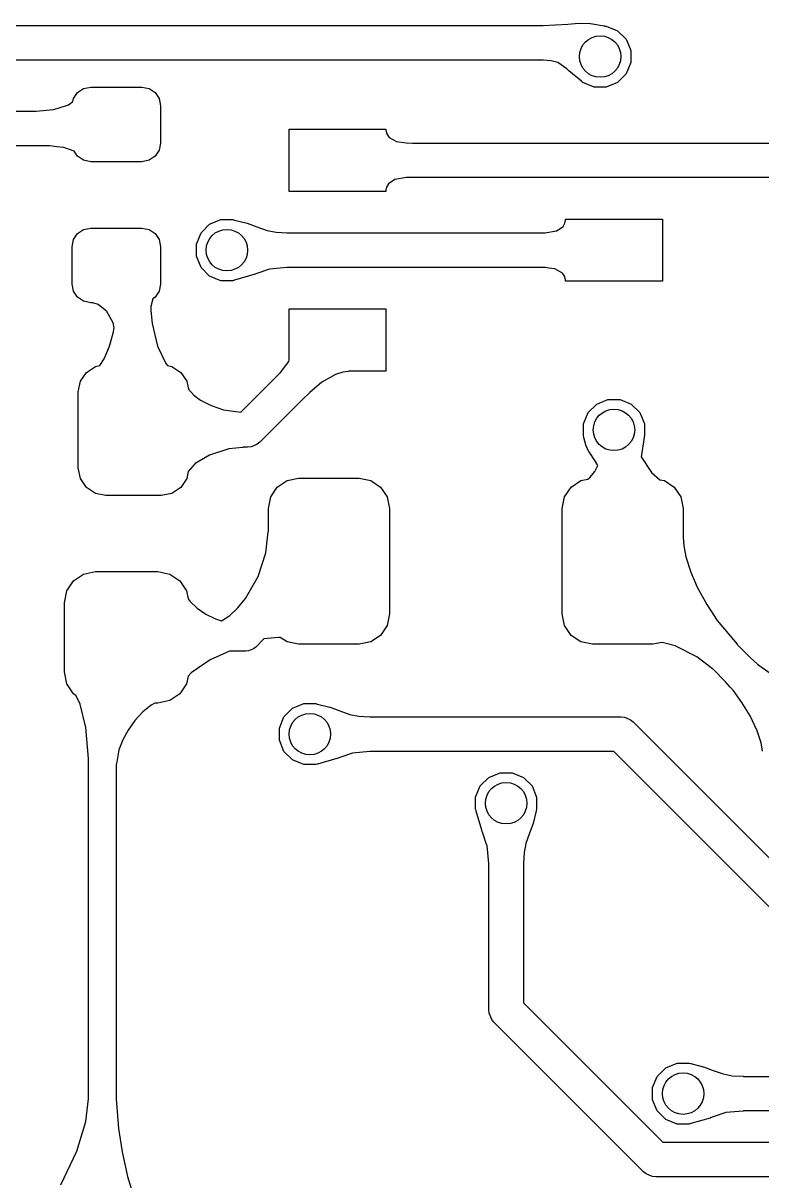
# Model space of a CAD drawing. Extents: x 89 to 178, y -115 to -57.
# Drawn here: x 102.13 to 107.47, y -75.33 to -66.96 of the extents above; entities that cross this region are included whole.
import ezdxf

# ---------------------------------------------------------------- set-up
doc = ezdxf.new("R2010")
doc.units = 0
doc.layers.add('BLACK', color=7, linetype='CONTINUOUS')

msp = doc.modelspace()

# ---------------------------------------------------------------- linework, layer by layer
at = {"layer": 'BLACK', "linetype": 'CONTINUOUS'}
for p, q in [((102.054379, -66.975), (105.887236, -66.975)), ((105.887236, -66.975), (105.888611, -66.974385)), ((105.888611, -66.974385), (106.065753, -66.96453)), ((106.065753, -66.96453), (106.146697, -66.958221)), ((106.146697, -66.958221), (106.148037, -66.958196)), ((106.148037, -66.958196), (106.228809, -66.96133)), ((106.228809, -66.96133), (106.230154, -66.961462)), ((106.230154, -66.961462), (106.330024, -66.977144)), ((106.330024, -66.977144), (106.33191, -66.977441)), ((106.33191, -66.977441), (106.334991, -66.979323)), ((106.334991, -66.979323), (106.343895, -66.979323)), ((106.343895, -66.979323), (106.425003, -67.012919)), ((106.425003, -67.012919), (106.487081, -67.074997)), ((106.487081, -67.074997), (106.520677, -67.156105)), ((105.88687, -67.225), (101.9, -67.225)), ((105.888425, -67.225779), (105.88687, -67.225)), ((105.945004, -67.229838), (105.888425, -67.225779)), ((105.945006, -67.229838), (105.945004, -67.229838)), ((105.94501, -67.229839), (105.945006, -67.229838)), ((105.993401, -67.243714), (105.94501, -67.229839)), ((106.520677, -67.156105), (106.520677, -67.243895)), ((105.993403, -67.243715), (105.993401, -67.243714)), ((106.05822, -67.289359), (105.993402, -67.243715)), ((105.993402, -67.243715), (105.993403, -67.243715)), ((106.05822, -67.28936), (106.05822, -67.289359)), ((106.072913, -67.303224), (106.05822, -67.28936)), ((106.073518, -67.303756), (106.072913, -67.303224)), ((106.165054, -67.378917), (106.073518, -67.303756)), ((106.520677, -67.243895), (106.487081, -67.325003)), ((106.165943, -67.379579), (106.165054, -67.378917)), ((106.167889, -67.379973), (106.165943, -67.379579)), ((106.174997, -67.387081), (106.167889, -67.379973)), ((106.256105, -67.420677), (106.174997, -67.387081)), ((106.425003, -67.387081), (106.343895, -67.420677)), ((106.487081, -67.325003), (106.425003, -67.387081)), ((102.490276, -67.503338), (102.519541, -67.459541)), ((102.519541, -67.459541), (102.563338, -67.430276)), ((102.563338, -67.430276), (102.615, -67.42)), ((102.615, -67.42), (102.985, -67.42)), ((102.985, -67.42), (103.036662, -67.430276)), ((103.036662, -67.430276), (103.080459, -67.459541)), ((103.080459, -67.459541), (103.109724, -67.503338)), ((106.343895, -67.420677), (106.256105, -67.420677)), ((102.379132, -67.57227), (102.45322, -67.548968)), ((102.45322, -67.548968), (102.48584, -67.525635)), ((102.48584, -67.525635), (102.490276, -67.503338)), ((103.109724, -67.503338), (103.12, -67.555)), ((103.12, -67.555), (103.12, -67.825)), ((101.780917, -67.595), (102.218597, -67.595)), ((102.218597, -67.595), (102.220648, -67.59404)), ((102.220648, -67.59404), (102.345737, -67.582774)), ((102.345737, -67.582774), (102.345739, -67.582773)), ((102.345739, -67.582773), (102.345741, -67.582773)), ((102.345741, -67.582773), (102.379132, -67.57227)), ((104.05, -68.175), (104.05, -67.725)), ((104.05, -67.725), (104.75, -67.725)), ((104.75, -67.725), (104.75, -67.737019)), ((104.75, -67.737019), (104.751404, -67.737997)), ((104.751404, -67.737997), (104.753073, -67.74226)), ((104.753073, -67.74226), (104.756051, -67.758987)), ((104.756051, -67.758987), (104.756051, -67.758988)), ((104.756051, -67.758988), (104.772601, -67.784349)), ((104.772601, -67.784349), (104.772602, -67.784349)), ((104.772602, -67.784349), (104.772603, -67.784351)), ((104.772603, -67.784351), (104.827597, -67.81419)), ((104.827597, -67.81419), (104.89576, -67.824478)), ((102.239613, -67.845), (101.780635, -67.845)), ((102.319976, -67.84595), (102.239613, -67.845)), ((102.319985, -67.84595), (102.319976, -67.84595)), ((102.319987, -67.845951), (102.319985, -67.84595)), ((102.370206, -67.85146), (102.319987, -67.845951)), ((102.420427, -67.856969), (102.370206, -67.85146)), ((102.4945, -67.882984), (102.420427, -67.856969)), ((102.519541, -67.920459), (102.4945, -67.882984)), ((103.109724, -67.876662), (103.080459, -67.920459)), ((103.12, -67.825), (103.109724, -67.876662)), ((104.89576, -67.824478), (104.942143, -67.825)), ((104.942143, -67.825), (108.798224, -67.825)), ((102.563338, -67.949724), (102.519541, -67.920459)), ((102.615, -67.96), (102.563338, -67.949724)), ((102.985, -67.96), (102.615, -67.96)), ((103.036662, -67.949724), (102.985, -67.96)), ((103.080459, -67.920459), (103.036662, -67.949724)), ((104.754727, -68.144602), (104.752759, -68.157258)), ((104.754729, -68.144596), (104.754727, -68.144602)), ((104.767813, -68.121001), (104.754729, -68.144596)), ((104.767814, -68.120999), (104.767813, -68.121001)), ((104.815541, -68.089673), (104.767814, -68.120999)), ((104.899386, -68.075331), (104.815541, -68.089673)), ((104.937446, -68.075), (104.899386, -68.075331)), ((108.85, -68.075), (104.937446, -68.075)), ((104.75, -68.175), (104.05, -68.175)), ((104.752759, -68.157258), (104.75, -68.161788)), ((104.75, -68.161788), (104.75, -68.175)), ((103.474997, -68.412919), (103.556105, -68.379323)), ((103.556105, -68.379323), (103.643895, -68.379323)), ((103.643895, -68.379323), (103.652325, -68.382815)), ((103.652325, -68.382815), (103.655238, -68.382249)), ((103.655238, -68.382249), (103.655791, -68.382375)), ((103.655791, -68.382375), (103.745672, -68.40544)), ((106.045273, -68.405399), (106.047241, -68.392739)), ((106.047241, -68.392739), (106.05, -68.388208)), ((106.05, -68.388208), (106.05, -68.375)), ((106.05, -68.375), (106.75, -68.375)), ((106.75, -68.375), (106.75, -68.825)), ((102.490276, -68.523338), (102.519541, -68.479541)), ((102.519541, -68.479541), (102.563338, -68.450276)), ((102.563338, -68.450276), (102.615, -68.44)), ((102.615, -68.44), (102.985, -68.44)), ((102.985, -68.44), (103.036662, -68.450276)), ((103.036662, -68.450276), (103.080459, -68.479541)), ((103.080459, -68.479541), (103.109724, -68.523338)), ((103.379323, -68.556105), (103.412919, -68.474997)), ((103.412919, -68.474997), (103.474997, -68.412919)), ((103.745672, -68.40544), (103.746805, -68.405795)), ((103.746805, -68.405795), (103.817303, -68.431993)), ((103.817303, -68.431993), (103.890248, -68.457943)), ((103.890248, -68.457943), (103.890252, -68.457943)), ((103.890252, -68.457943), (103.890253, -68.457944)), ((103.890253, -68.457944), (103.955291, -68.470367)), ((103.955291, -68.470367), (103.955293, -68.470367)), ((103.955293, -68.470367), (103.955298, -68.470368)), ((103.955298, -68.470368), (104.034576, -68.474431)), ((104.034576, -68.474431), (104.035772, -68.475)), ((104.035772, -68.475), (105.862506, -68.475)), ((105.862506, -68.475), (105.90061, -68.474669)), ((105.90061, -68.474669), (105.984457, -68.460327)), ((105.984457, -68.460327), (106.008321, -68.444663)), ((106.008321, -68.444663), (106.032185, -68.429)), ((106.032185, -68.429), (106.032185, -68.428999)), ((106.032185, -68.428999), (106.032186, -68.428999)), ((106.032186, -68.428999), (106.045273, -68.405399)), ((102.48, -68.575), (102.490276, -68.523338)), ((103.109724, -68.523338), (103.12, -68.575)), ((103.379323, -68.643895), (103.379323, -68.556105)), ((102.48, -68.845), (102.48, -68.575)), ((103.12, -68.575), (103.12, -68.845)), ((103.412919, -68.725003), (103.379323, -68.643895)), ((103.474997, -68.787081), (103.412919, -68.725003)), ((103.908366, -68.737534), (103.817336, -68.767993)), ((104.035041, -68.72597), (103.908366, -68.737534)), ((104.03711, -68.725), (104.035041, -68.72597)), ((105.857939, -68.725), (104.03711, -68.725)), ((105.904232, -68.725521), (105.857939, -68.725)), ((105.904238, -68.725521), (105.904232, -68.725521)), ((105.90424, -68.725522), (105.904238, -68.725521)), ((105.927656, -68.729056), (105.90424, -68.725522)), ((105.972399, -68.735809), (105.927656, -68.729056)), ((105.972403, -68.73581), (105.972399, -68.735809)), ((106.027397, -68.765649), (105.972403, -68.73581)), ((103.556105, -68.820677), (103.474997, -68.787081)), ((103.643895, -68.820677), (103.556105, -68.820677)), ((103.653222, -68.816813), (103.643895, -68.820677)), ((103.656093, -68.81713), (103.653222, -68.816813)), ((103.79573, -68.776532), (103.656093, -68.81713)), ((103.796789, -68.776168), (103.79573, -68.776532)), ((103.817293, -68.768009), (103.796789, -68.776168)), ((103.817336, -68.767993), (103.817293, -68.768009)), ((106.043949, -68.791013), (106.027397, -68.765649)), ((106.046927, -68.807741), (106.043949, -68.791013)), ((106.048595, -68.812002), (106.046927, -68.807741)), ((106.05, -68.812979), (106.048595, -68.812002)), ((106.05, -68.825), (106.05, -68.812979)), ((102.490276, -68.896662), (102.48, -68.845)), ((102.519541, -68.940459), (102.490276, -68.896662)), ((103.109724, -68.896662), (103.080459, -68.940459)), ((103.12, -68.845), (103.109724, -68.896662)), ((106.75, -68.825), (106.05, -68.825)), ((102.563338, -68.969724), (102.519541, -68.940459)), ((102.615, -68.98), (102.563338, -68.969724)), ((102.630949, -68.98), (102.615, -68.98)), ((102.668266, -68.993438), (102.630949, -68.98)), ((103.063874, -68.95154), (103.050157, -69.006706)), ((103.080459, -68.940459), (103.063874, -68.95154)), ((102.668268, -68.993439), (102.668266, -68.993438)), ((102.719295, -69.034584), (102.668268, -68.993439)), ((102.73155, -69.044466), (102.719295, -69.034584)), ((102.777084, -69.126158), (102.73155, -69.044466)), ((103.050156, -69.006717), (103.05, -69.00983)), ((103.05, -69.00983), (103.05, -69.033858)), ((103.05, -69.033858), (103.050875, -69.03575)), ((103.050157, -69.006706), (103.050156, -69.006717)), ((103.050875, -69.03575), (103.058482, -69.129175)), ((104.05, -69.394597), (104.05, -69.025)), ((104.05, -69.025), (104.75, -69.025)), ((104.75, -69.025), (104.75, -69.475)), ((102.784774, -69.162287), (102.777084, -69.126158)), ((103.058482, -69.129175), (103.058482, -69.129177)), ((103.058482, -69.129177), (103.098646, -69.293764)), ((102.750872, -69.295135), (102.778207, -69.199996)), ((102.778207, -69.199996), (102.784774, -69.162287)), ((102.71104, -69.386735), (102.750872, -69.295135)), ((103.098646, -69.293764), (103.098648, -69.293771)), ((103.098648, -69.293771), (103.158516, -69.420304)), ((102.681355, -69.433681), (102.71104, -69.386735)), ((103.987914, -69.484881), (104.046847, -69.405197)), ((104.046847, -69.405197), (104.046848, -69.405193)), ((104.046848, -69.405193), (104.046849, -69.405192)), ((104.046849, -69.405192), (104.05, -69.394597)), ((102.540224, -69.548463), (102.583579, -69.483579)), ((102.583579, -69.483579), (102.648463, -69.440224)), ((102.648463, -69.440224), (102.681355, -69.433681)), ((103.158516, -69.420304), (103.170211, -69.433993)), ((103.170211, -69.433993), (103.201537, -69.440224)), ((103.201537, -69.440224), (103.266421, -69.483579)), ((103.266421, -69.483579), (103.309776, -69.548463)), ((103.959058, -69.514165), (103.987914, -69.484881)), ((104.439131, -69.481137), (104.386429, -69.498038)), ((104.439137, -69.481135), (104.439131, -69.481137)), ((104.43914, -69.481134), (104.439137, -69.481135)), ((104.439147, -69.481133), (104.43914, -69.481134)), ((104.477824, -69.476744), (104.439147, -69.481133)), ((104.480941, -69.475945), (104.477824, -69.476744)), ((104.481893, -69.475), (104.480941, -69.475945)), ((104.75, -69.475), (104.481893, -69.475)), ((102.525, -69.625), (102.540224, -69.548463)), ((103.309776, -69.548463), (103.321054, -69.605166)), ((103.701575, -69.771648), (103.959058, -69.514165)), ((104.287051, -69.555186), (104.199107, -69.628462)), ((104.386417, -69.498044), (104.287051, -69.555186)), ((104.386429, -69.498038), (104.386417, -69.498044)), ((102.525, -70.175), (102.525, -69.625)), ((103.321054, -69.605166), (103.360029, -69.647845)), ((103.360029, -69.647845), (103.360032, -69.647848)), ((103.360032, -69.647848), (103.408918, -69.683702)), ((104.199107, -69.628462), (104.1448, -69.681975)), ((103.408918, -69.683702), (103.412973, -69.686676)), ((103.412973, -69.686676), (103.466285, -69.713241)), ((103.466285, -69.713241), (103.492583, -69.726347)), ((103.492583, -69.726347), (103.492585, -69.726347)), ((103.492585, -69.726347), (103.492586, -69.726348)), ((103.492586, -69.726348), (103.575953, -69.753675)), ((104.1448, -69.681975), (103.838388, -69.988388)), ((106.212919, -69.775003), (106.274997, -69.712925)), ((106.274997, -69.712925), (106.356105, -69.679329)), ((106.356105, -69.679329), (106.443895, -69.679329)), ((106.443895, -69.679329), (106.525003, -69.712925)), ((106.525003, -69.712925), (106.587081, -69.775003)), ((103.575953, -69.753675), (103.701575, -69.771648)), ((106.179323, -69.856111), (106.212919, -69.775003)), ((106.587081, -69.775003), (106.620677, -69.856111)), ((106.179323, -69.943901), (106.179323, -69.856111)), ((106.620677, -69.856111), (106.620677, -69.943901)), ((103.838388, -69.988388), (103.819451, -70.003928)), ((106.182988, -69.95275), (106.179323, -69.943901)), ((106.182577, -69.955933), (106.182988, -69.95275)), ((106.196589, -70.007745), (106.182577, -69.955933)), ((106.618822, -69.955037), (106.595773, -70.093445)), ((106.620677, -69.943901), (106.617885, -69.95064)), ((106.617885, -69.95064), (106.618822, -69.955037)), ((103.614544, -70.037407), (103.473568, -70.081688)), ((103.714606, -70.026167), (103.614544, -70.037407)), ((103.71703, -70.025), (103.714606, -70.026167)), ((103.75, -70.025), (103.71703, -70.025)), ((103.774386, -70.022598), (103.75, -70.025)), ((103.774387, -70.022598), (103.774386, -70.022598)), ((103.79384, -70.01454), (103.774387, -70.022598)), ((103.819446, -70.003934), (103.79384, -70.01454)), ((103.819451, -70.003928), (103.819446, -70.003934)), ((106.197172, -70.009398), (106.196589, -70.007745)), ((106.2183, -70.057403), (106.197172, -70.009398)), ((106.219287, -70.0592), (106.2183, -70.057403)), ((106.265525, -70.12825), (106.219287, -70.0592)), ((103.369902, -70.14377), (103.319938, -70.200444)), ((103.369904, -70.143768), (103.369902, -70.14377)), ((103.47356, -70.081691), (103.369904, -70.143768)), ((103.473568, -70.081688), (103.47356, -70.081691)), ((106.262399, -70.200156), (106.284114, -70.158095)), ((106.284114, -70.158095), (106.265525, -70.12825)), ((106.595773, -70.093445), (106.671991, -70.206733)), ((102.540224, -70.251537), (102.525, -70.175)), ((103.319938, -70.200444), (103.309776, -70.251537)), ((106.210933, -70.256527), (106.228112, -70.242688)), ((106.228112, -70.242688), (106.228113, -70.242685)), ((106.228113, -70.242685), (106.228116, -70.242684)), ((106.228116, -70.242684), (106.262399, -70.200156)), ((106.671991, -70.206733), (106.671994, -70.206736)), ((106.671994, -70.206736), (106.731231, -70.259941)), ((102.583579, -70.316421), (102.540224, -70.251537)), ((102.648463, -70.359776), (102.583579, -70.316421)), ((103.266421, -70.316421), (103.201537, -70.359776)), ((103.309776, -70.251537), (103.266421, -70.316421)), ((103.916651, -70.385038), (103.96407, -70.31407)), ((103.96407, -70.31407), (104.035038, -70.266651)), ((104.035038, -70.266651), (104.11875, -70.25)), ((104.11875, -70.25), (104.55625, -70.25)), ((104.55625, -70.25), (104.639962, -70.266651)), ((104.639962, -70.266651), (104.71093, -70.31407)), ((104.71093, -70.31407), (104.758349, -70.385038)), ((106.041651, -70.385038), (106.08907, -70.31407)), ((106.08907, -70.31407), (106.160038, -70.266651)), ((106.160038, -70.266651), (106.210933, -70.256527)), ((106.731231, -70.259941), (106.764962, -70.266651)), ((106.764962, -70.266651), (106.83593, -70.31407)), ((106.83593, -70.31407), (106.883349, -70.385038)), ((102.725, -70.375), (102.648463, -70.359776)), ((103.125, -70.375), (102.725, -70.375)), ((103.201537, -70.359776), (103.125, -70.375)), ((103.9, -70.46875), (103.916651, -70.385038)), ((104.758349, -70.385038), (104.775, -70.46875)), ((106.025, -70.46875), (106.041651, -70.385038)), ((106.883349, -70.385038), (106.9, -70.46875)), ((103.9, -70.633077), (103.9, -70.46875)), ((104.775, -70.46875), (104.775, -71.23125)), ((106.025, -71.23125), (106.025, -70.46875)), ((106.9, -70.46875), (106.9, -70.672274)), ((103.881625, -70.788695), (103.898144, -70.636468)), ((103.898144, -70.636468), (103.9, -70.633077)), ((106.9, -70.672274), (106.900188, -70.672457)), ((106.900188, -70.672457), (106.901122, -70.676308)), ((106.901122, -70.676308), (106.9053, -70.73778)), ((106.9053, -70.73778), (106.92058, -70.817688)), ((103.82531, -70.960998), (103.881625, -70.788695)), ((106.92058, -70.817688), (106.955076, -70.92783)), ((102.442127, -71.063896), (102.490901, -70.990901)), ((102.490901, -70.990901), (102.563896, -70.942127)), ((102.563896, -70.942127), (102.65, -70.925)), ((102.65, -70.925), (103.1, -70.925)), ((103.1, -70.925), (103.186104, -70.942127)), ((103.186104, -70.942127), (103.259099, -70.990901)), ((103.259099, -70.990901), (103.307873, -71.063896)), ((103.734191, -71.120309), (103.82531, -70.960998)), ((106.955076, -70.92783), (106.955078, -70.927835)), ((106.955078, -70.927835), (107.00221, -71.036793)), ((102.425, -71.15), (102.442127, -71.063896)), ((103.307873, -71.063896), (103.31937, -71.121696)), ((107.00221, -71.036793), (107.070811, -71.162431)), ((102.425, -71.65), (102.425, -71.15)), ((103.31937, -71.121696), (103.331541, -71.138308)), ((103.331541, -71.138308), (103.331543, -71.13831)), ((103.331543, -71.13831), (103.385164, -71.189307)), ((103.679499, -71.187388), (103.734191, -71.120309)), ((107.070811, -71.162431), (107.070815, -71.162438)), ((107.070815, -71.162438), (107.146786, -71.277643)), ((103.385164, -71.189307), (103.446555, -71.231354)), ((103.446555, -71.231354), (103.516884, -71.266203)), ((103.561021, -71.28109), (103.621583, -71.242592)), ((103.621583, -71.242592), (103.679499, -71.187388)), ((104.775, -71.23125), (104.758349, -71.314962)), ((106.041651, -71.314962), (106.025, -71.23125)), ((103.516884, -71.266203), (103.561021, -71.28109)), ((104.758349, -71.314962), (104.71093, -71.38593)), ((106.08907, -71.38593), (106.041651, -71.314962)), ((107.146786, -71.277643), (107.14679, -71.27765)), ((107.14679, -71.27765), (107.289865, -71.449224)), ((103.868082, -71.410839), (103.808211, -71.470711)), ((103.974194, -71.40035), (103.868082, -71.410839)), ((103.974213, -71.400349), (103.974194, -71.40035)), ((103.985952, -71.400551), (103.974213, -71.400349)), ((104.035038, -71.433349), (103.985952, -71.400551)), ((104.71093, -71.38593), (104.639962, -71.433349)), ((106.160038, -71.433349), (106.08907, -71.38593)), ((103.619662, -71.5), (103.478178, -71.56244)), ((103.7375, -71.5), (103.619662, -71.5)), ((103.757009, -71.498079), (103.7375, -71.5)), ((103.793057, -71.483147), (103.757009, -71.498079)), ((103.808211, -71.470711), (103.793057, -71.483147)), ((104.11875, -71.45), (104.035038, -71.433349)), ((104.55625, -71.45), (104.11875, -71.45)), ((104.639962, -71.433349), (104.55625, -71.45)), ((106.24375, -71.45), (106.160038, -71.433349)), ((106.68125, -71.45), (106.24375, -71.45)), ((106.748375, -71.436648), (106.68125, -71.45)), ((106.841496, -71.461792), (106.748375, -71.436648)), ((106.841503, -71.461795), (106.841496, -71.461792)), ((106.999529, -71.541041), (106.841503, -71.461795)), ((107.289865, -71.449224), (107.290483, -71.451207)), ((107.290483, -71.451207), (107.383668, -71.544392)), ((103.478178, -71.56244), (103.340825, -71.656269)), ((107.111785, -71.627905), (106.999529, -71.541041)), ((107.383668, -71.544392), (107.384846, -71.544849)), ((107.384846, -71.544849), (107.438773, -71.594076)), ((102.442127, -71.736104), (102.425, -71.65)), ((103.340825, -71.656269), (103.319047, -71.679923)), ((107.114586, -71.628862), (107.111785, -71.627905)), ((107.206704, -71.72098), (107.114586, -71.628862)), ((107.438773, -71.594076), (107.620427, -71.723312)), ((102.490901, -71.809099), (102.442127, -71.736104)), ((103.307873, -71.736104), (103.259099, -71.809099)), ((103.319047, -71.679923), (103.307873, -71.736104)), ((107.207178, -71.722336), (107.206704, -71.72098)), ((107.240917, -71.760115), (107.207178, -71.722336)), ((102.510664, -71.822304), (102.490901, -71.809099)), ((102.539489, -71.883166), (102.510664, -71.822304)), ((103.259099, -71.809099), (103.186104, -71.857873)), ((107.261089, -71.782701), (107.240917, -71.760115)), ((107.261089, -71.782702), (107.261089, -71.782701)), ((107.261091, -71.782704), (107.261089, -71.782702)), ((107.325649, -71.870333), (107.261091, -71.782704)), ((102.578439, -72.050948), (102.539489, -71.883166)), ((103.051982, -71.891269), (102.992534, -71.939626)), ((103.05199, -71.891263), (103.051982, -71.891269)), ((103.079506, -71.875), (103.05199, -71.891263)), ((103.1, -71.875), (103.079506, -71.875)), ((103.186104, -71.857873), (103.1, -71.875)), ((104.012919, -71.974997), (104.074997, -71.912919)), ((104.074997, -71.912919), (104.156105, -71.879323)), ((104.156105, -71.879323), (104.243895, -71.879323)), ((104.243895, -71.879323), (104.252325, -71.882815)), ((104.252325, -71.882815), (104.255238, -71.882249)), ((104.255238, -71.882249), (104.255791, -71.882375)), ((104.255791, -71.882375), (104.345672, -71.90544)), ((104.345672, -71.90544), (104.346805, -71.905795)), ((104.346805, -71.905795), (104.417303, -71.931993)), ((107.385143, -71.968829), (107.325649, -71.870333)), ((102.934278, -72.002229), (102.885718, -72.070429)), ((102.934285, -72.002221), (102.934278, -72.002229)), ((102.992529, -71.939631), (102.934285, -72.002221)), ((102.992534, -71.939626), (102.992529, -71.939631)), ((103.979323, -72.056105), (104.012919, -71.974997)), ((104.417303, -71.931993), (104.490248, -71.957943)), ((104.490248, -71.957943), (104.490252, -71.957943)), ((104.490252, -71.957943), (104.490253, -71.957944)), ((104.490253, -71.957944), (104.555291, -71.970367)), ((104.555291, -71.970367), (104.555293, -71.970367)), ((104.555293, -71.970367), (104.555298, -71.970368)), ((104.555298, -71.970368), (104.634576, -71.974431)), ((104.634576, -71.974431), (104.635772, -71.975)), ((104.635772, -71.975), (106.45, -71.975)), ((106.45, -71.975), (106.474386, -71.977402)), ((106.474386, -71.977402), (106.474387, -71.977402)), ((106.474387, -71.977402), (106.487584, -71.982868)), ((106.487584, -71.982868), (106.519446, -71.996066)), ((106.519446, -71.996066), (106.519451, -71.996071)), ((106.519451, -71.996071), (106.538388, -72.011612)), ((107.43521, -72.07572), (107.385143, -71.968829)), ((102.599175, -72.276782), (102.578439, -72.050948)), ((102.885716, -72.070433), (102.846982, -72.142015)), ((102.885718, -72.070429), (102.885716, -72.070433)), ((103.979323, -72.143895), (103.979323, -72.056105)), ((106.538388, -72.011612), (108.501776, -73.975)), ((107.464155, -72.163446), (107.43521, -72.07572)), ((102.846982, -72.142015), (102.819436, -72.212723)), ((104.012919, -72.225003), (103.979323, -72.143895)), ((107.475, -72.222807), (107.464155, -72.163446)), ((102.819436, -72.212723), (102.80168, -72.315296)), ((104.074997, -72.287081), (104.012919, -72.225003)), ((104.508366, -72.237534), (104.417336, -72.267993)), ((104.635041, -72.22597), (104.508366, -72.237534)), ((104.63711, -72.225), (104.635041, -72.22597)), ((106.398224, -72.225), (104.63711, -72.225)), ((108.361612, -74.188388), (106.398224, -72.225)), ((102.599175, -72.27679), (102.599175, -72.276782)), ((102.599803, -72.3135), (102.599175, -72.27679)), ((102.6, -72.313964), (102.599803, -72.3135)), ((102.6, -74.736727), (102.6, -72.313964)), ((102.80168, -72.315296), (102.8, -72.317951)), ((102.8, -72.317951), (102.8, -74.736727)), ((104.156105, -72.320677), (104.074997, -72.287081)), ((104.243895, -72.320677), (104.156105, -72.320677)), ((104.253222, -72.316813), (104.243895, -72.320677)), ((104.256093, -72.31713), (104.253222, -72.316813)), ((104.39573, -72.276532), (104.256093, -72.31713)), ((104.396789, -72.276168), (104.39573, -72.276532)), ((104.417293, -72.268009), (104.396789, -72.276168)), ((104.417336, -72.267993), (104.417293, -72.268009)), ((105.432919, -72.474997), (105.494997, -72.412919)), ((105.494997, -72.412919), (105.576105, -72.379323)), ((105.576105, -72.379323), (105.663895, -72.379323)), ((105.663895, -72.379323), (105.745003, -72.412919)), ((105.745003, -72.412919), (105.807081, -72.474997)), ((105.399323, -72.556105), (105.432919, -72.474997)), ((105.807081, -72.474997), (105.840677, -72.556105)), ((105.399323, -72.643895), (105.399323, -72.556105)), ((105.840677, -72.556105), (105.840677, -72.643895)), ((105.403185, -72.65322), (105.399323, -72.643895)), ((105.402869, -72.656093), (105.403185, -72.65322)), ((105.443466, -72.795729), (105.402869, -72.656093)), ((105.837618, -72.655814), (105.814563, -72.745653)), ((105.840677, -72.643895), (105.837184, -72.652327)), ((105.837184, -72.652327), (105.83775, -72.655238)), ((105.83775, -72.655238), (105.837618, -72.655814)), ((105.814197, -72.746821), (105.787997, -72.817324)), ((105.814563, -72.745653), (105.814197, -72.746821)), ((105.44383, -72.796789), (105.443466, -72.795729)), ((105.451993, -72.817303), (105.44383, -72.796789)), ((105.451999, -72.817323), (105.451993, -72.817303)), ((105.452005, -72.817337), (105.451999, -72.817323)), ((105.476404, -72.890254), (105.452005, -72.817337)), ((105.787997, -72.817324), (105.762059, -72.890241)), ((105.482466, -72.908371), (105.476404, -72.890254)), ((105.493987, -73.034576), (105.482466, -72.908371)), ((105.762055, -72.890254), (105.749632, -72.95529)), ((105.762059, -72.890241), (105.762055, -72.890254)), ((105.749632, -72.95529), (105.745569, -73.034576)), ((105.494029, -73.035041), (105.493987, -73.034576)), ((105.495, -73.037112), (105.494029, -73.035041)), ((105.495, -74.09458), (105.495, -73.037112)), ((105.745569, -73.034576), (105.745, -73.035772)), ((105.745, -73.035772), (105.745, -74.042804)), ((105.497402, -74.118966), (105.495, -74.09458)), ((105.745, -74.042804), (106.754196, -75.052)), ((105.516066, -74.164026), (105.497402, -74.118966)), ((105.516071, -74.164031), (105.516066, -74.164026)), ((105.531612, -74.182968), (105.516071, -74.164031)), ((106.614032, -75.265388), (105.531612, -74.182968)), ((106.712919, -74.574997), (106.774997, -74.512919)), ((106.774997, -74.512919), (106.856105, -74.479323)), ((106.856105, -74.479323), (106.943895, -74.479323)), ((106.943895, -74.479323), (106.952325, -74.482815)), ((106.952325, -74.482815), (106.955238, -74.482249)), ((106.955238, -74.482249), (106.955791, -74.482375)), ((106.955791, -74.482375), (107.045672, -74.50544)), ((107.045672, -74.50544), (107.046805, -74.505795)), ((107.046805, -74.505795), (107.117303, -74.531993)), ((106.679323, -74.656105), (106.712919, -74.574997)), ((107.117303, -74.531993), (107.190248, -74.557943)), ((107.190248, -74.557943), (107.190252, -74.557943)), ((107.190252, -74.557943), (107.190253, -74.557944)), ((107.190253, -74.557944), (107.255291, -74.570367)), ((107.255291, -74.570367), (107.255293, -74.570367)), ((107.255293, -74.570367), (107.255298, -74.570368)), ((107.255298, -74.570368), (107.334576, -74.574431)), ((107.334576, -74.574431), (107.335772, -74.575)), ((107.335772, -74.575), (122.910724, -74.575)), ((106.679323, -74.743895), (106.679323, -74.656105)), ((102.580649, -74.902501), (102.6, -74.736727)), ((102.8, -74.736727), (102.815212, -74.951234)), ((106.712919, -74.825003), (106.679323, -74.743895)), ((106.774997, -74.887081), (106.712919, -74.825003)), ((107.208366, -74.837534), (107.117336, -74.867993)), ((107.335041, -74.82597), (107.208366, -74.837534)), ((107.33711, -74.825), (107.335041, -74.82597)), ((122.9625, -74.825), (107.33711, -74.825)), ((102.514893, -75.116504), (102.580649, -74.902501)), ((106.856105, -74.920677), (106.774997, -74.887081)), ((106.943895, -74.920677), (106.856105, -74.920677)), ((106.953222, -74.916813), (106.943895, -74.920677)), ((106.956093, -74.91713), (106.953222, -74.916813)), ((107.09573, -74.876532), (106.956093, -74.91713)), ((107.096789, -74.876168), (107.09573, -74.876532)), ((107.117293, -74.868009), (107.096789, -74.876168)), ((107.117336, -74.867993), (107.117293, -74.868009)), ((102.815212, -74.951234), (102.842263, -75.120092)), ((106.754196, -75.052), (125.477568, -75.052)), ((102.397829, -75.359542), (102.514893, -75.116504)), ((102.842263, -75.120092), (102.881854, -75.300312)), ((106.632968, -75.280928), (106.614032, -75.265388)), ((102.881854, -75.300312), (102.987492, -75.65036)), ((106.632974, -75.280934), (106.632968, -75.280928)), ((106.658102, -75.291342), (106.632974, -75.280934)), ((106.678033, -75.299598), (106.658102, -75.291342)), ((106.678034, -75.299598), (106.678033, -75.299598)), ((106.70242, -75.302), (106.678034, -75.299598)), ((125.730948, -75.302), (106.70242, -75.302))]:
    msp.add_line(p, q, dxfattribs=at)
at = {"layer": 'BLACK'}
for centre in [(106.3, -67.2), (103.6, -68.6), (106.4, -69.900006), (104.2, -72.1), (105.62, -72.6), (106.9, -74.7)]:
    msp.add_circle(centre, 0.15, dxfattribs=at)
at = {"layer": 'WHITE'}
for centre in [(106.3, -67.2), (103.6, -68.6), (106.4, -69.900006), (104.2, -72.1), (105.62, -72.6), (106.9, -74.7)]:
    msp.add_circle(centre, 0.15, dxfattribs=at)

doc.saveas('drawing.dxf')
